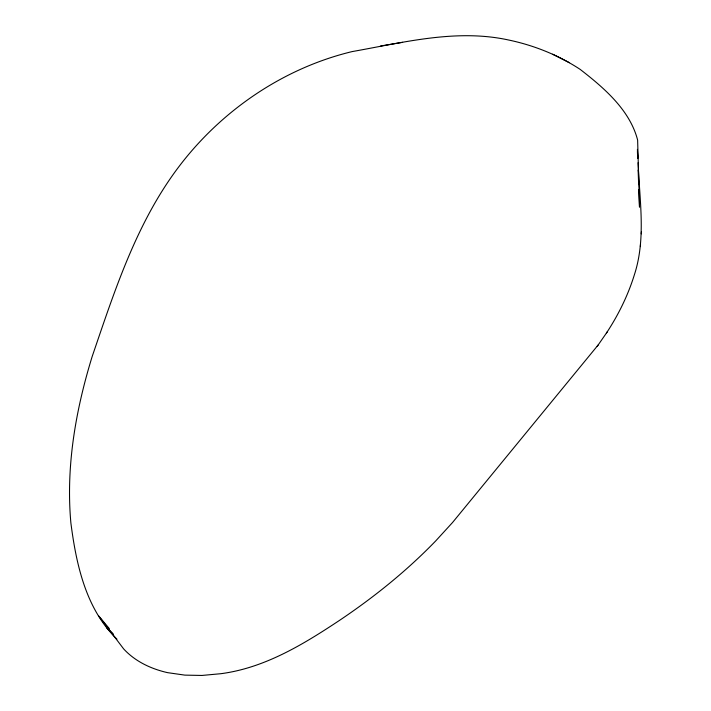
<?xml version="1.0" encoding="UTF-8"?>
<svg xmlns="http://www.w3.org/2000/svg" width="711" height="711" viewBox="0 0 711 711"><rect width="100%" height="100%" fill="white"/><g stroke="black" fill="none" stroke-linecap="round" stroke-linejoin="round"><path stroke-width="1.07" d="M606.367 333.157C618.312 315.08 627.973 295.465 634.39 274.748C646.219 238.487 639.42 199.853 638.105 162.686M640.362 246.593L640.513 244.477M641.278 233.866L641.438 231.715M109.37 628.666L98.838 616.144L123.634 648.885C135.179 661.47 151.114 668.927 167.565 672.65L184.851 675.121L201.942 675.45L220.801 673.708C264.154 668.047 302.237 645.046 338.018 621.37L338.765 620.881C373.666 597.507 406.594 571.066 435.799 540.831L452.48 522.585L598.138 345.013M597.187 346.39L607.381 331.69M638.851 189.677L639.5 207.132L637.634 140.103C629.857 109.929 603.95 87.817 580.158 69.385C558.446 55.102 533.908 45.308 508.498 39.985C456.418 28.618 403.448 42.509 352.176 51.583C280.685 68.798 216.686 113.76 173.991 173.333C134.69 228.124 113.787 293.296 92.181 356.487C75.677 410.078 65.767 466.62 70.869 522.807L70.887 523.003C76.219 564.374 85.853 609.034 116.933 639.127M402.613 42.34L380.589 45.993M569.422 62.701L552.678 54.205M108.987 629.955L113.058 633.679M106.543 627.715L113.298 634.647M637.403 149.372L637.874 158.242M637.42 151.479L637.66 158.029M638.114 170.027L638.647 184.22"/></g></svg>
